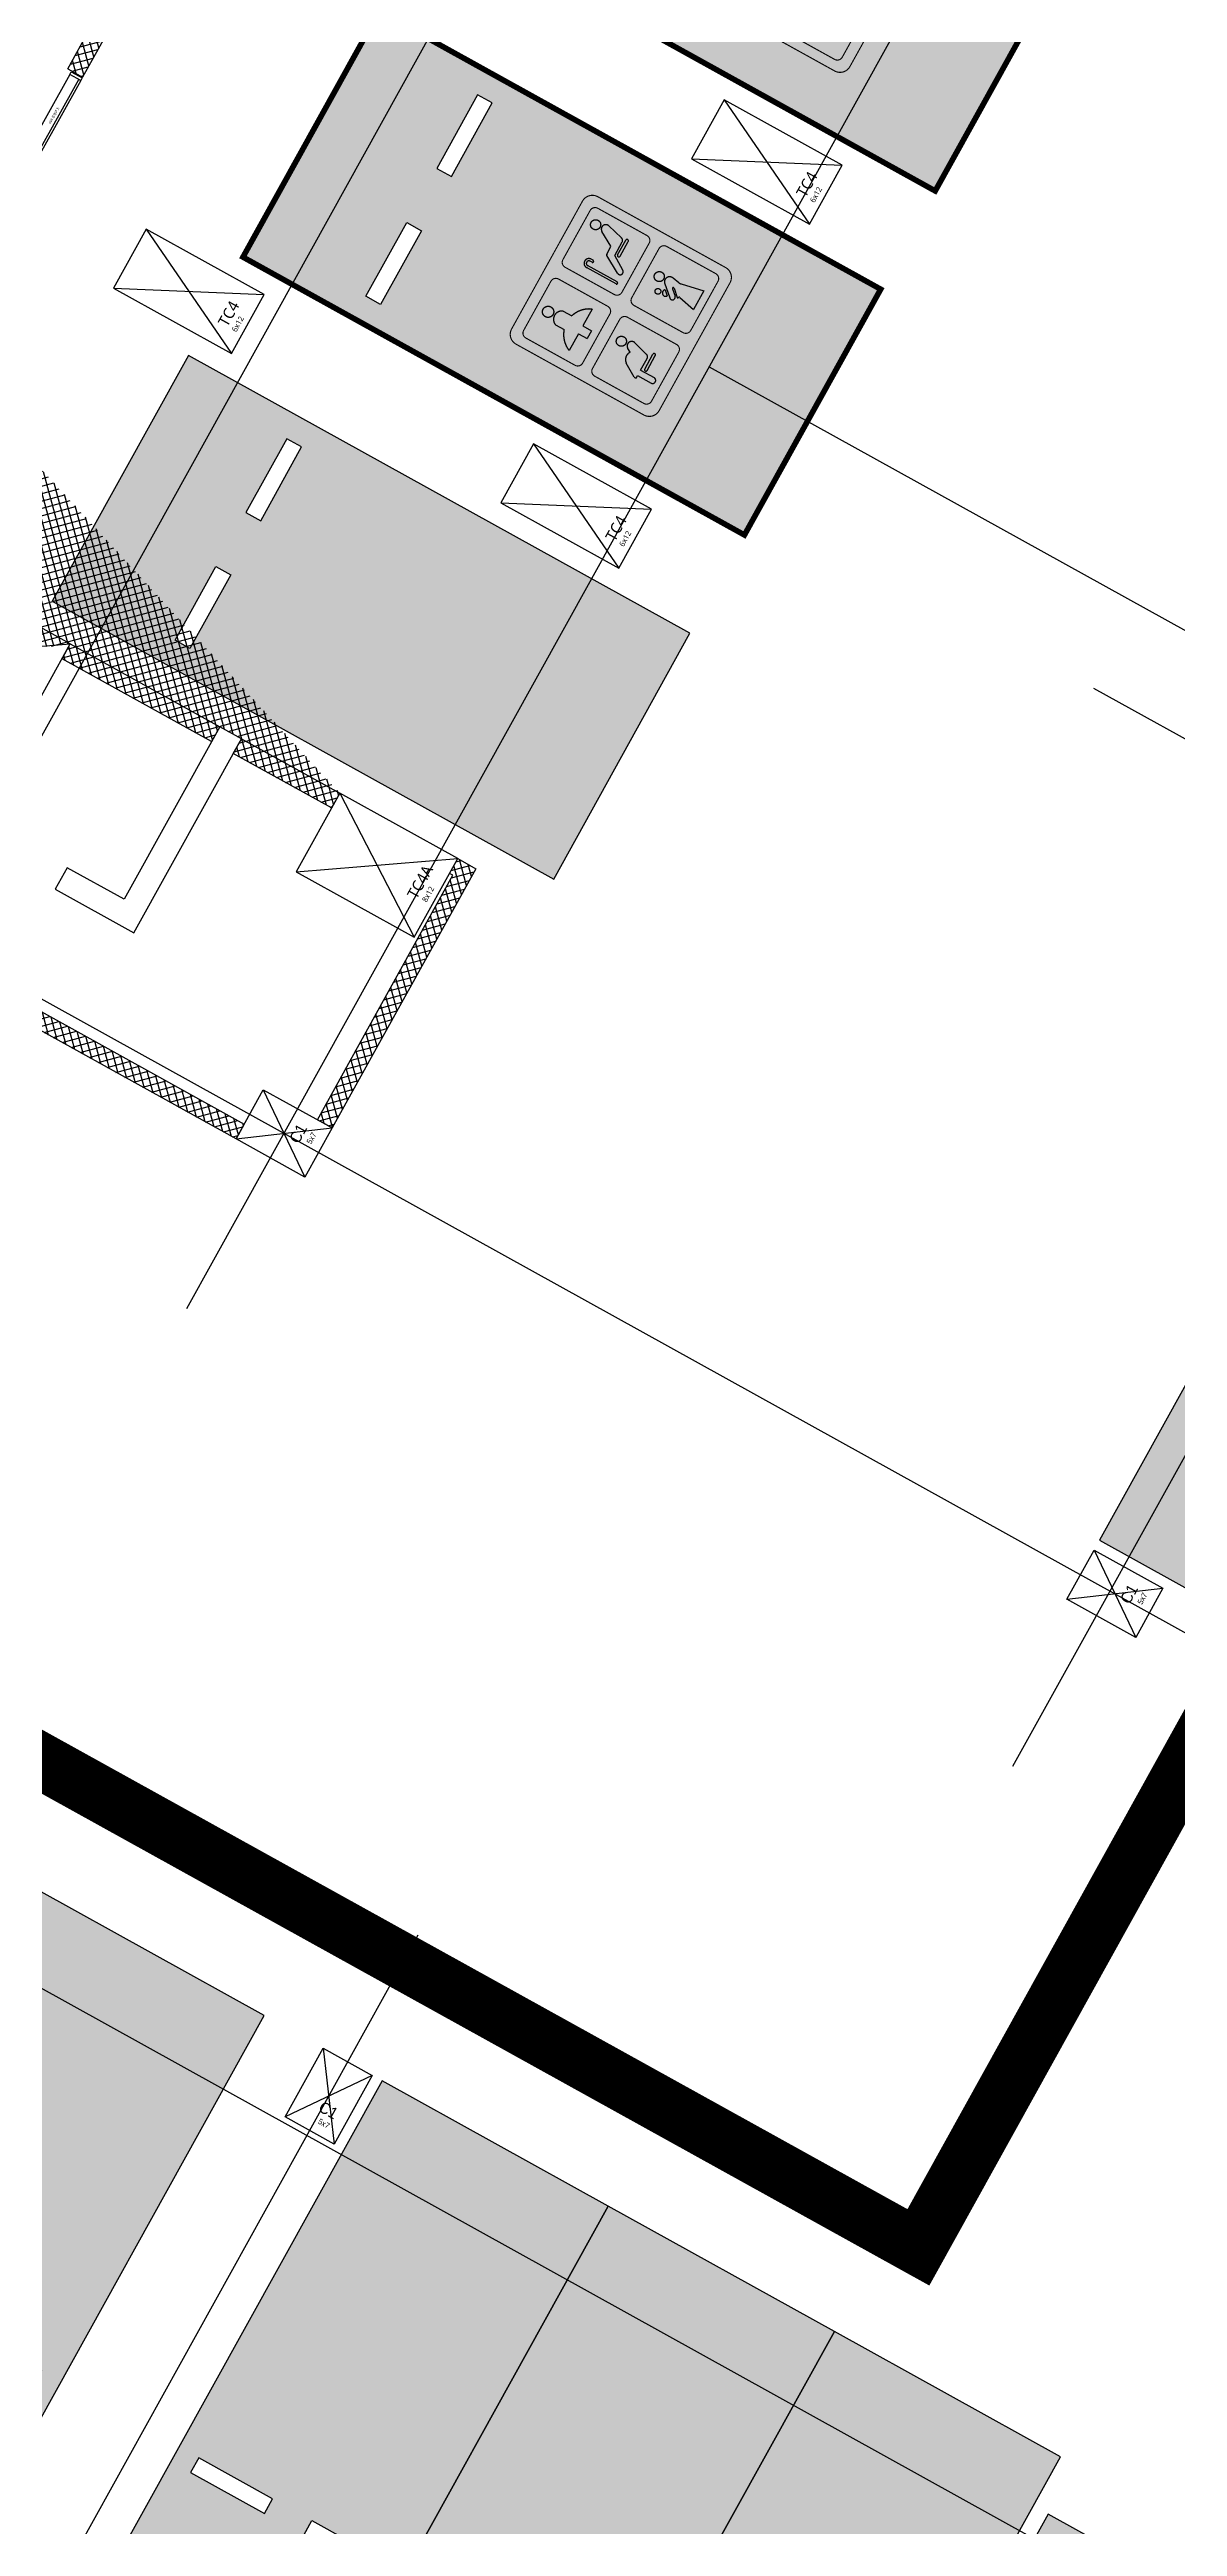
# Model space of a CAD drawing. Header units: millimetres. Extents: x -21000 to 567700, y 435000 to 850800.
# Drawn here: x 265873 to 275905, y 642194 to 664233 of the extents above; entities that cross this region are included whole.
import ezdxf
from ezdxf.enums import TextEntityAlignment as Align
from ezdxf.xclip import XClip

# ---------------------------------------------------------------- set-up
doc = ezdxf.new("R2010")
doc.units = ezdxf.units.MM
doc.header["$LTSCALE"] = 700
doc.header["$XCLIPFRAME"] = 2
for name, pattern in [('AB_Pbase$0$주차장기둥$0$CEN', [62, 60, -1, 0, -1]), ('AUDIT_D_190513103822-5', [2.3, 1.5, -0.8]), ('p_구조전체평면도중심선$0$AB_Pbase$0$HIDDEN', [9.524999999999995, 6.349999999999997, -3.174999999999998])]:
    doc.linetypes.add(name, pattern=pattern)
doc.layers.get('0').update_dxf_attribs({"color": 2})
doc.layers.get('Defpoints').update_dxf_attribs({"color": 171})
doc.layers.add('AB_Pbase$0$CON-105-B2F$0$DEFPOINT', color=247, linetype='Continuous', plot=False)
doc.layers.add('AB_Pbase$0$주차장기둥$0$DEFPOINT', color=247, linetype='Continuous', plot=False)
for name, color, linetype in [('AB_Pbase$0$DOOR', 4, 'Continuous'), ('AB_Pbase$0$ELE8', 8, 'Continuous'), ('AB_Pbase$0$WAL', 3, 'Continuous'), ('AB_Pbase$0$설비사이즈', 4, 'AUDIT_D_190513103822-5'), ('AB_Pbase$0$주차-sol', 254, 'Continuous'), ('AB_Pbase$0$주차-여행', 221, 'Continuous'), ('AB_Pbase$0$주차-일반', 9, 'Continuous'), ('AB_Pbase$0$주차-확장', 7, 'Continuous'), ('AB_Pbase$0$주차장기둥$0$CEN_P', 244, 'AB_Pbase$0$주차장기둥$0$CEN'), ('p_구조전체평면도중심선$0$# 공구분할', 3, 'Continuous')]:
    doc.layers.add(name, color=color, linetype=linetype)
doc.styles.add('AB_Pbase$0$CON-105-B2F$0$맑은고딕', font='malgun.ttf')
doc.styles.add('AB_Pbase$0$맑은고딕', font='malgun.ttf')
doc.styles.add('AB_Pbase$0$주차장기둥$0$맑은 고딕', font='')
doc.styles.get('AB_Pbase$0$주차장기둥$0$맑은 고딕').set_extended_font_data('Dotum')

# ---------------------------------------------------------------- blocks, each defined once
blk = doc.blocks.new('AB_Pbase$0$CON-105-B2F')
for p, q in [((-12279.99999678262, -11690.00000001577), (-12279.99999678294, -12490.00000001373)), ((-12059.9999967924, -11690.0000000163), (-12279.99999678262, -11690.00000001577)), ((-12059.99999679123, -12270.00000001583), (-12059.9999967924, -11690.0000000163)), ((-10304.99999679135, -12270.00000001519), (-12059.99999679123, -12270.00000001583)), ((-10304.99999679296, -12490.00000001402), (-10304.99999679135, -12270.00000001519)), ((-12279.99999678294, -12490.00000001373), (-10304.99999679296, -12490.00000001402))]:
    blk.add_line(p, q)
for points in [[(-11104.99995959314, -10750.00013548939), (-10304.99995959232, -10750.00013548851), (-10304.9999595934, -9550.00013548968), (-11104.99995959187, -9550.000135489217), (-11104.99995959314, -10750.00013548939)], [(-7349.999959592555, -10750.00013548822), (-6749.999959591973, -10750.00013548788), (-6749.999959592234, -9550.000135487702), (-7349.999959591667, -9550.00013548811), (-7349.999959592555, -10750.00013548822)], [(-11104.99999679063, -14690.00000001507), (-10304.99999679016, -14690.00000001438), (-10304.9999967923, -13490.00000001507), (-11104.99999679205, -13490.00000001531), (-11104.99999679063, -14690.00000001507)], [(-7349.999996790742, -14690.00000001304), (-6749.999996789687, -14690.00000001286), (-6749.999996791936, -13490.0000000135), (-7349.999996791601, -13490.00000001391), (-7349.999996790742, -14690.00000001304)], [(-3849.999996790168, -14690.00000001158), (-3249.999996790153, -14690.00000001117), (-3249.999996790888, -13490.00000001211), (-3849.999996791586, -13490.0000000124), (-3849.999996790168, -14690.00000001158)]]:
    blk.add_lwpolyline(points)
at = {"layer": 'AB_Pbase$0$CON-105-B2F$0$DEFPOINT', "color": 190}
for p, q in [((-11104.99995959187, -9550.000135489217), (-10304.99995959232, -10750.00013548851)), ((-7349.999959591667, -9550.00013548811), (-6749.999959591973, -10750.00013548788)), ((-6749.999959592234, -9550.000135487702), (-7349.999959592555, -10750.00013548822)), ((-11104.99999679205, -13490.00000001531), (-10304.99999679016, -14690.00000001438)), ((-10304.9999967923, -13490.00000001507), (-11104.99999679063, -14690.00000001507)), ((-7349.999996791601, -13490.00000001391), (-6749.999996789687, -14690.00000001286)), ((-6749.999996791936, -13490.0000000135), (-7349.999996790742, -14690.00000001304)), ((-3849.999996791586, -13490.0000000124), (-3249.999996790153, -14690.00000001117)), ((-3249.999996790888, -13490.00000001211), (-3849.999996790168, -14690.00000001158))]:
    blk.add_line(p, q, dxfattribs=at)
at = {"layer": 'AB_Pbase$0$CON-105-B2F$0$DEFPOINT', "color": 6, "style": 'AB_Pbase$0$CON-105-B2F$0$맑은고딕'}
for s, height, p in [('TC4', 100.0000000000003, (-7166.352283036562, -10607.23401848977)), ('6x12', 50.00000000000017, (-7166.352283037028, -10697.93423150008)), ('TC4A', 100.0000000000003, (-10804.2369194976, -14547.23388301633)), ('TC4', 100.0000000000003, (-7166.352320234285, -14547.23388301488)), ('TC4', 100.0000000000003, (-3666.35232023312, -14547.23388301342)), ('8x12', 50.00000000000017, (-10782.90113911742, -14637.93409602687)), ('6x12', 50.00000000000017, (-7166.352320234749, -14637.93409602501)), ('6x12', 50.00000000000017, (-3666.352320233585, -14637.93409602373))]:
    blk.add_text(s, height=height, rotation=359.9999981056897, dxfattribs=at).set_placement(p)
blk = doc.blocks.new('AB_Pbase$0$CON-105-B1F')
at = {"rotation": 359.9999999999997}
blk.add_blockref('AB_Pbase$0$CON-105-B2F', (8.73115e-11, 0), dxfattribs=at)
blk = doc.blocks.new('AB_Pbase$0$지하1층 동골조')
at = {"rotation": 61.00000007641672}
blk.add_blockref('AB_Pbase$0$CON-105-B1F', (114706.1262703892, 33203.97350886103), dxfattribs=at)
blk = doc.blocks.new('AB_Pbase$0$조적점검800')
at = {"layer": 'AB_Pbase$0$설비사이즈', "linetype": 'Continuous'}
for p, q in [((784.9999998739657, 109.9999999196734), (34.99999987390765, 109.9999999204883)), ((784.9999998738202, -8.04429874e-08), (34.99999987373303, -7.95116648e-08))]:
    blk.add_line(p, q, dxfattribs=at)
for points in [[(34.99999987390765, 109.9999999204883), (9.99999987387855, 109.9999999204883), (9.999999873762137, -7.95116648e-08), (34.99999987373303, -7.95116648e-08)], [(784.999999873733, -7.99773261e-08), (34.99999987379124, -7.95116648e-08), (34.99999987390765, 19.99999992048833), (784.9999998737039, 19.99999991990626)], [(784.9999998739657, 109.9999999196734), (809.9999998739366, 109.999999919557), (809.9999998738201, -8.05594027e-08), (784.9999998738202, -8.04429874e-08)]]:
    blk.add_lwpolyline(points, close=True, dxfattribs=at)
at = {"layer": 'Defpoints', "linetype": 'Continuous'}
for p, q in [((-1.260632416e-07, 109.9999999206047), (-1.262087608e-07, -7.93952495e-08)), ((819.9999998739657, 109.999999919557), (819.9999998738784, -8.04429874e-08))]:
    blk.add_line(p, q, dxfattribs=at)
at = {"layer": 'Defpoints', "linetype": 'Continuous', "style": 'AB_Pbase$0$맑은고딕', "text_generation_flag": 4}
blk.add_text('조적점검 800', height=21.00000003129906, rotation=180, dxfattribs=at).set_placement((398.0095841263392, 56.07449791475665), align=Align.MIDDLE_CENTER)
blk = doc.blocks.new('AB_Pbase$0$주차장기둥$0$cen 2bl 지하')
at = {"layer": 'AB_Pbase$0$주차장기둥$0$CEN_P', "color": 5}
for p, q in [((-64185.7022670559, 73136.87832824641), (-64185.70226700794, 259452.8568419137)), ((-60585.70226706897, 128901.7770924845), (-60585.70226699589, 259439.4811581655)), ((-52185.70226704495, 128901.7770924897), (-52185.70226699699, 259408.2712294192)), ((-60585.70226702042, 138482.9533104352), (119274.2270251826, 138482.9533103963)), ((-127185.7022670383, 130682.953310399), (119274.2270251849, 130682.9533104221)), ((-56085.70226706775, 71997.40359183925), (-56085.70226704988, 125024.619765925)), ((-74426.1735247862, 122982.9533104485), (119274.2270251946, 122982.9533104349))]:
    blk.add_line(p, q, dxfattribs=at)
blk = doc.blocks.new('AB_Pbase$0$주차장기둥$0$p기둥 5x7')
blk.add_lwpolyline([(-250.0000000000582, 349.9999999998836), (249.9999999999709, 349.9999999998836), (249.9999999999418, -350.0000000001455), (-250.0000000000873, -350.0000000000873)], close=True)
at = {"layer": 'AB_Pbase$0$주차장기둥$0$DEFPOINT'}
for p, q in [((249.9999999999709, 349.9999999998836), (-250.0000000000582, -350.0000000001164)), ((-250.0000000000582, 349.999999999869), (250, -350.0000000001164))]:
    blk.add_line(p, q, dxfattribs=at)
at = {"layer": 'AB_Pbase$0$주차장기둥$0$DEFPOINT', "color": 6, "style": 'AB_Pbase$0$주차장기둥$0$맑은 고딕'}
for s, height, p in [('C1', 99.99999999999999, (-24.44665820989758, -160.2091103229031)), ('5x7', 49.99999999999999, (28.78967538874713, -258.5294959518069))]:
    blk.add_text(s, height=height, rotation=1.8943102776e-06, dxfattribs=at).set_placement(p)
blk = doc.blocks.new('AB_Pbase$0$주차장기둥')
for name, p, rotation in [('AB_Pbase$0$주차장기둥$0$cen 2bl 지하', (36991.78868371947, -11666.72538985428), 1.99999810188403), ('AB_Pbase$0$주차장기둥$0$p기둥 5x7', (-19672.91895377719, 117117.111504202), 91.99999810188433), ('AB_Pbase$0$주차장기둥$0$p기둥 5x7', (-28117.77145185835, 116822.2110368293), 91.99999810188433), ('AB_Pbase$0$주차장기둥$0$p기둥 5x7', (-23365.74664108836, 109683.7055778417), 1.999998101883721)]:
    blk.add_blockref(name, p, dxfattribs=dict(rotation=rotation))
blk = doc.blocks.new('AB_Pbase$0$주차-일반(평행)')
at = {"layer": 'AB_Pbase$0$주차-sol'}
h = blk.add_hatch(color=256, dxfattribs=at)
h.dxf.hatch_style = 1
h.paths.add_polyline_path([(0, 0), (-7.4505806e-08, -2000), (5999.999999955297, -1999.999999992549), (6000, 7.4505806e-09)])
h.paths.add_polyline_path([(1274.999999985099, -849.9999999180436), (1124.999999985099, -849.9999999180436), (1124.999999985099, -99.99999990314242), (1275, -99.99999991804363)], flags=16)
h.paths.add_polyline_path([(1274.99999897182, -1150.000006429851), (1274.999995276332, -1900.000006429851), (1124.999995276332, -1900.000005684793), (1124.99999897182, -1150.000005677342)], flags=16)
at = {"layer": 'AB_Pbase$0$주차-일반', "color": 6}
for points in [[(6000, 7.4505806e-09), (0, 0), (-7.4505806e-08, -2000), (5999.999999955297, -1999.999999992549)], [(1124.999999985099, -849.9999999180436), (1274.999999985099, -849.9999999180436), (1275, -99.99999991804363), (1124.999999985099, -99.99999990314242)], [(1124.99999897182, -1150.000005677342), (1274.99999897182, -1150.000006429851), (1274.999995276332, -1900.000006429851), (1124.999995276332, -1900.000005684793)]]:
    blk.add_lwpolyline(points, close=True, dxfattribs=at)
blk = doc.blocks.new('AB_Pbase$0$주차일반')
at = {"layer": 'AB_Pbase$0$주차-sol'}
h = blk.add_hatch(color=254, dxfattribs=at)
h.dxf.hatch_style = 1
h.paths.add_polyline_path([(2.23517418e-08, 0), (-2299.99999999255, 5.692243576e-06), (-2300.000012420118, -4999.99999433756), (-1.24126672745e-05, -4999.999999985099)])
h.paths.add_polyline_path([(-200.0000091716647, -3724.99999949336), (-200.000009521842, -3874.99999949336), (-950.0000095218419, -3874.999997645619), (-950.000009164214, -3724.999997645619)], flags=16)
h.paths.add_polyline_path([(-1350.00001565367, -3724.999997645619), (-1350.000015296042, -3874.999997645619), (-2100.000015296042, -3874.99999949336), (-2100.00001565367, -3724.99999949336)], flags=16)
at = {"layer": 'AB_Pbase$0$주차-일반', "color": 6}
for points in [[(2.23517418e-08, 0), (-1.24126672745e-05, -4999.999999985099), (-2300.000012420118, -4999.99999433756), (-2299.99999999255, 5.692243576e-06)], [(-1350.000015296042, -3874.999997645619), (-1350.00001565367, -3724.999997645619), (-2100.00001565367, -3724.99999949336), (-2100.000015296042, -3874.99999949336)], [(-950.0000095218419, -3874.999997645619), (-950.000009164214, -3724.999997645619), (-200.0000091716647, -3724.99999949336), (-200.000009521842, -3874.99999949336)]]:
    blk.add_lwpolyline(points, close=True, dxfattribs=at)
blk = doc.blocks.new('AB_Pbase$0$주차확장')
at = {"layer": 'AB_Pbase$0$주차-sol'}
h = blk.add_hatch(color=252, dxfattribs=at)
h.paths.add_polyline_path([(1525.000009655952, -3824.999996058643), (2275.000009655952, -3824.999994121492), (2275.000010058284, -3974.999994091689), (1525.000010028481, -3974.999996051163)], flags=16)
edge = h.paths.add_edge_path()
edge.add_line((0.0012238472700119, -5099.999999992535), (2500.0000128448, -5099.999993526129))
edge.add_line((2500.000012844801, -5099.999993525447), (2499.999999742489, 6.4876512624e-06))
edge.add_line((2499.99999974668, 6.4969062805e-06), (0.0012105628857171, 4.394451e-09))
edge.add_line((0.001210555434227, -2.2322638e-08), (0.0012238440103829, -5100.000000009313))
h.paths.add_polyline_path([(225.0000156462192, -3974.999994106576), (225.0000160187483, -3824.999994091689), (975.0000160485503, -3824.999996036277), (975.0000156313181, -3974.999996043742)])
at = {"layer": 'AB_Pbase$0$주차-확장'}
blk.add_lwpolyline([(0, 0), (1.28597021103e-05, -5099.999999992564), (2500.000012844801, -5099.999993525447), (2500.000000014901, 6.4745545387e-06)], close=True, dxfattribs=at)
at = {"layer": 'AB_Pbase$0$주차-확장', "ltscale": 600}
for points in [[(975.0000156313181, -3974.999996043742), (975.0000160485503, -3824.999996036277), (225.0000160187483, -3824.999994091689), (225.0000156462192, -3974.999994106576)], [(1525.000010028481, -3974.999996051163), (1525.000009655952, -3824.999996058643), (2275.000009670854, -3824.999994091689), (2275.000010043383, -3974.999994121492)]]:
    blk.add_lwpolyline(points, close=True, dxfattribs=at)
blk = doc.blocks.new('AB_Pbase$0$AB_Pbase-C1BCB056C')
at = {"layer": 'AB_Pbase$0$주차-여행'}
h = blk.add_hatch(color=170, dxfattribs=at)
h.dxf.hatch_style = 1
edge = h.paths.add_edge_path()
edge.add_line((104.9998297914862, 4.999913722276686), (1404.999829791486, 4.999913722276686))
edge.add_arc((1404.999829791486, 104.9999137222767), 100, 270, 360)
edge.add_line((1504.999829791486, 104.9999137222767), (1504.999829791486, 1404.999913722277))
edge.add_arc((1404.999829791486, 1404.999913722277), 100, 0, 90)
edge.add_line((1404.999829791486, 1504.999913722277), (104.9998297914862, 1504.999913722277))
edge.add_arc((104.9998297914862, 1404.999913722277), 100, 90.00000000000003, 180)
edge.add_line((4.999829791486261, 1404.999913722277), (4.999829791486261, 104.9999137222767))
edge.add_arc((104.9998297914862, 104.9999137222766), 99.99999999999999, 180, 270)
h = blk.add_hatch(color=255, dxfattribs=at)
h.dxf.hatch_style = 1
h.paths.add_polyline_path([(464.9998297914861, 1093.962959066033), (464.9998297914861, 1179.999913677573, 0.7142857144954711), (324.9998297914863, 1179.999913722276), (324.9998297914863, 1093.962959066033, 0.2192235935894597), (184.9998298063874, 964.9999137222767), (354.9998297914862, 964.9999137222767), (354.9998297914862, 874.9999137222769), (434.9998297914861, 874.9999137222769), (434.9998297989368, 964.9999137222767), (604.9998297914861, 964.9999137222767, 0.2192235935991595)])
h.paths.add_polyline_path([(444.9998297914862, 1294.999913722276, 1), (344.9998297914863, 1294.999913722276, 1)])
h.paths.add_polyline_path([(905.0694490894676, 1187.227043330669), (905.0694490894676, 887.2270433306693, 1), (925.0694490894678, 887.2270433306693), (925.0694490894678, 1187.227043330669, -1), (970.0694490894672, 1187.227043330669), (970.0694490894672, 1167.227043330669, 1), (990.0694490894678, 1167.227043330669), (990.0694490894678, 1187.227043315768, 1)])
h.paths.add_polyline_path([(1322.599384352565, 1300.948844328522, 1), (1232.599384352565, 1300.948844328522, 1)])
h.paths.add_polyline_path([(1325.583051808178, 1192.864747062325, 0.8785792652490609), (1251.948925115168, 1222.393662780523), (1177.534137569368, 1089.506382524967), (1093.841614499688, 1085.951423943043, 0.2585986565045364), (1085.568617418408, 1080.895572856068), (994.4447772949933, 920.3046763837336, 0.979198574801533), (1040.829881228506, 892.6797962039708), (1120.306013703346, 1019.964866757393), (1257.76389311254, 1019.964866757393, 0.3421054281494638), (1286.814132198691, 1042.475967720151)])
h.paths.add_polyline_path([(1287.971297286451, 999.9648667573927), (1137.971297286451, 999.9648667573927, 1), (1137.971297286451, 974.9648667573927), (1287.971297286451, 974.9648667573927, 1)], flags=17)
h.paths.add_polyline_path([(436.9555048123002, 598.246732994914, 1), (526.9555048123002, 598.246732994914, 1)])
h.paths.add_polyline_path([(528.1558670848608, 485.9040889143943, 0.8878799825952457), (452.9519263207911, 517.1157555133104), (433.4624234810471, 482.4387960731983, 0.4156105446493064), (332.3843688070774, 465.5578041821716), (258.7660074681044, 342.8345530629158, 0.1928886540374943), (257.5865358635783, 335.4898763746023, 0.4807951515264588), (267.3414172753691, 323.2893562614918), (284.8712226971984, 323.2893562763929), (284.8712226971984, 186.1964333206415, 1), (339.8712226971984, 186.1964333206415), (339.8712226971984, 323.2893562763929), (459.6049608886241, 323.2893562614918, 0.3358464279470858), (488.4797215983271, 345.1500568836928)])
h.paths.add_polyline_path([(516.3095344379544, 296.8027470558882), (366.3095344379544, 296.8027470558882, 1), (366.3095344379544, 271.8027470558882), (516.3095344379544, 271.8027470558882, 1)], flags=17)
h.paths.add_polyline_path([(1053.458181910217, 528.8396279960871, 1), (1002.144951291382, 528.8396279960871, 1)])
h.paths.add_polyline_path([(1070.501569882035, 479.7024450153111, 1.194973176818422), (1032.354010231793, 437.2605490833519)])
h.paths.add_polyline_path([(1195.899806149304, 466.2948160022495, 0.7033702882995693), (1123.245992541313, 515.9454015046358), (1026.935606569052, 408.793189972639, 1), (1064.122153230011, 375.3692352920771), (1111.15793248266, 427.6999130696057, -1), (1122.313896492123, 417.6727266609669), (1062.577867232263, 351.2121098935604, 0.4828771538017641), (1063.883896596729, 343.4903036057948), (1072.644407972693, 338.6641221195459, -0.3321010292297663), (1075.116340912878, 333.2164927870035), (1040.312134779989, 174.0700534582138), (1230.701888181269, 174.0700534582138), (1185.384223856032, 381.2905511409044, -0.0966836924488011), (1184.909373626113, 402.3586240559815)])
h.paths.add_polyline_path([(1193.590907037258, 582.2420370280743, 1), (1103.590907037258, 582.2420370280743, 1)])
at = {"layer": 'AB_Pbase$0$주차-여행', "color": 255}
for p, q in [((324.9998297914863, 1179.999913722276), (324.9998297914863, 1093.962959051132)), ((464.9998297914861, 1179.999913692474), (464.9998297914861, 1093.962959066033)), ((905.0694490894676, 887.2270433306693), (905.069449082017, 1187.227043330669)), ((925.0694490894678, 887.2270433306693), (925.0694490894678, 1187.227043330669)), ((970.0694490894672, 1167.227043330669), (970.0694490894672, 1187.227043330669)), ((990.0694490894678, 1167.227043330669), (990.0694490969179, 1187.227043330669)), ((1177.534137569368, 1089.506382524967), (1251.948925115168, 1222.393662780523)), ((1286.814132198691, 1042.475967720151), (1325.583051808178, 1192.864747062325)), ((354.9998297914862, 964.9999137222767), (184.9998297840357, 964.9999137222767)), ((354.9998297914862, 964.9999137222767), (354.9998297914862, 874.9999137222769)), ((604.9998297914861, 964.9999137222767), (434.9998297914861, 964.9999137222767)), ((434.9998297989368, 964.9999137222767), (434.9998297914861, 874.9999137222769)), ((994.4447772875427, 920.3046763837336), (1085.568617418408, 1080.89557287097)), ((1040.829881228506, 892.6797962039708), (1120.306013703346, 1019.964866757393)), ((1093.841614514589, 1085.951423943043), (1177.534137569368, 1089.506382524967)), ((1120.306013703346, 1019.964866757393), (1257.76389310509, 1019.964866757393)), ((1137.971297286451, 999.9648667573927), (1287.971297286451, 999.9648667573927)), ((1137.971297286451, 974.9648667573927), (1287.971297286451, 974.9648667573927)), ((434.9998297914861, 874.9999137222769), (354.9998297914862, 874.9999137222769)), ((258.7660074681044, 342.8345530629158), (332.3843688070774, 465.5578041821716)), ((433.4624234810471, 482.4387960731983), (452.9519263207911, 517.1157555133104)), ((528.1558670848608, 485.9040889143943), (488.4797215983271, 345.1500568836928)), ((1123.245992541313, 515.9454015046358), (1026.935606561601, 408.793189972639)), ((1070.501569889485, 479.7024450302123), (1032.354010231793, 437.2605490833519)), ((1184.909373626113, 402.3586240708827), (1195.899806119501, 466.2948158085346)), ((257.3414172679186, 333.2893562614918), (257.3414172679186, 337.690396502614)), ((267.3414172679186, 323.2893562614918), (284.8712226971984, 323.2893562763929)), ((284.8712226971984, 323.2893562614918), (284.8712226971984, 186.1964333206415)), ((339.8712226897478, 323.2893562763929), (459.6049608960746, 323.2893562614918)), ((339.8712226971984, 323.2893562614918), (339.8712226971984, 186.1964333206415)), ((366.3095344379544, 296.8027470558882), (516.3095344379544, 296.8027470558882)), ((366.3095344379544, 271.8027470558882), (516.3095344379544, 271.8027470558882)), ((1075.116340912878, 333.2164927870035), (1040.312134779989, 174.0700534582138)), ((1122.313896477222, 417.6727266758678), (1062.577867232263, 351.2121098935604)), ((1072.644407972693, 338.6641221195459), (1063.883896596729, 343.4903036057948)), ((1111.158504597843, 427.7005495131016), (1064.122153230011, 375.3692352920771)), ((1185.384223856032, 381.2905511558056), (1230.701888181269, 174.0700534582138)), ((1230.701888181269, 174.0700534582138), (1040.312134779989, 174.0700534582138))]:
    blk.add_line(p, q, dxfattribs=at)
at = {"layer": 'AB_Pbase$0$주차-여행', "color": 255, "const_width": 10}
for points in [[(104.9998297914862, 4.999913722276686), (1404.999829791486, 4.999913722276686, 0.4142135623730951), (1504.999829791486, 104.9999137222767), (1504.999829791486, 1404.999913722277, 0.4142135623730951), (1404.999829791486, 1504.999913722277), (104.9998297914862, 1504.999913722277, 0.4142135623730951), (4.999829791486261, 1404.999913722277), (4.999829791486261, 104.9999137222767, 0.4142135623730951)], [(144.9998297914862, 804.9999137222766), (644.9998297914861, 804.9999137222766, 0.4142135623730951), (694.999829791486, 854.9999137222767), (694.999829791486, 1354.999913722277, 0.4142135623730951), (644.9998297914861, 1404.999913722277), (144.9998297914862, 1404.999913722277, 0.4142135623730951), (94.99982979148626, 1354.999913722277), (94.99982979148626, 854.9999137222767, 0.4142135623730951)], [(864.999829791486, 804.9999137222766), (1364.999829791486, 804.9999137222766, 0.4142135623730951), (1414.999829791486, 854.9999137222767), (1414.999829791486, 1354.999913722277, 0.4142135623730951), (1364.999829791486, 1404.999913722277), (864.999829791486, 1404.999913722277, 0.4142135623730951), (814.999829791486, 1354.999913722277), (814.999829791486, 854.9999137222767, 0.4142135623730951)], [(144.9998297914862, 104.9999137222767), (644.9998297914861, 104.9999137222767, 0.4142135623730951), (694.999829791486, 154.9999137222767), (694.999829791486, 654.9999137222767, 0.4142135623730951), (644.9998297914861, 704.9999137222767), (144.9998297914862, 704.9999137222767, 0.4142135623730951), (94.99982979148626, 654.9999137222767), (94.99982979148626, 154.9999137222767, 0.4142135623730951)], [(864.999829791486, 104.9999137222767), (1364.999829791486, 104.9999137222767, 0.4142135623730951), (1414.999829791486, 154.9999137222767), (1414.999829791486, 654.9999137222767, 0.4142135623730951), (1364.999829791486, 704.9999137222767), (864.999829791486, 704.9999137222767, 0.4142135623730951), (814.999829791486, 654.9999137222767), (814.999829791486, 154.9999137222767, 0.4142135623730951)]]:
    blk.add_lwpolyline(points, format="xyb", close=True, dxfattribs=at)
at = {"layer": 'AB_Pbase$0$주차-여행', "color": 255}
for centre, radius in [((394.9998297914863, 1294.999913722276), 50), ((1277.599384352565, 1300.948844328522), 45), ((481.9555048123, 598.246732994914), 45), ((1027.801566600799, 528.8396279960871), 25.65661530862564), ((1148.590907037258, 582.2420370280743), 45)]:
    blk.add_circle(centre, radius, dxfattribs=at)
for centre, radius, start, end in [((394.9998297840357, 1155.999913722276), 73.99999999295216, 18.92464439297627, 161.0753556070237), ((947.5694490894673, 1187.227043330669), 42.5, 0, 180), ((947.5694490894673, 1187.227043330669), 22.5, 0, 180), ((980.0694490894676, 1167.227043330669), 10, 180, 0), ((1286.849399685859, 1202.849945768714), 40, 345.5443830016112, 150.7518595882236), ((394.9998297989369, 877.4999137222767), 227.4999999931226, 107.9202128925485, 157.3801346250727), ((394.9998297989369, 877.4999137222767), 227.4999999931226, 22.61986537492725, 72.07978710745148), ((915.0694490894678, 887.2270433306693), 10, 180, 0), ((1017.927699498832, 906.9797987192869), 27, 150.4281913124966, 328.0195599473515), ((1094.265996024012, 1075.960432991385), 10, 92.43225732071868, 150.4281913124966), ((1137.971297286451, 987.4648667573927), 12.5, 90, 270), ((1257.76389310509, 1049.964866757393), 30, 270, 345.5443830016112), ((1287.971297286451, 987.4648667573927), 12.5, 270, 90), ((391.3237498402596, 423.6996319442987), 72.29078239768941, 54.34485969010182, 144.6180025138515), ((488.6936941295862, 497.0277980715035), 41, 344.257766512957, 150.6626929385949), ((1047.627815283835, 461.8969845324754), 28.98694658646556, 37.89801675515835, 238.2024057515574), ((1150.656200863421, 478.0722837746143), 46.75139106864536, 345.4090238405308, 125.894682248055), ((267.3414172679186, 337.690396502614), 10, 149.0415955937507, 180), ((267.3414172679186, 333.2893562614918), 10, 180, 270), ((366.3095344379544, 284.3027470558882), 12.5, 90, 270), ((459.6049608960746, 353.2893562614918), 30, 270, 344.257766512957), ((516.3095344379544, 284.3027470558882), 12.5, 270, 90), ((1045.528879895806, 392.0812126398087), 24.99999999805061, 138.0502109223481, 318.0502109223481), ((1066.296521902084, 347.8697144240141), 5, 138.0502109223481, 241.149552132227), ((1070.231782667339, 334.2847113013267), 5, 347.6640316832849, 61.14955213222703), ((1116.735914483666, 422.6863198578358), 7.500000004234085, 318.0502109223481, 138.0502109223481), ((1239.114364519715, 393.0409547388554), 55, 170.2463571196594, 192.3359683167152), ((312.3712226971984, 186.1964333206415), 27.5, 180, 0)]:
    blk.add_arc(centre, radius, start, end, dxfattribs=at)
blk = doc.blocks.new('AB_Pbase$0$AB_Pbase-여행주차_')
at = {"layer": 'AB_Pbase$0$주차-sol'}
h = blk.add_hatch(color=252, dxfattribs=at)
h.paths.add_polyline_path([(54378012.42552351, -70102333.67799535), (54378012.42551065, -70097233.67799538), (54375512.42551069, -70097233.67800184), (54375512.42552349, -70102333.67800182)])
h.paths.add_polyline_path([(54377037.42550788, -70098358.67799935), (54377037.42550747, -70098508.67799933), (54377787.42550747, -70098508.67800128), (54377787.42550786, -70098358.67800125)], flags=16)
h.paths.add_polyline_path([(54376487.42551349, -70098358.6779993), (54376487.42551385, -70098508.67799929), (54375737.42551386, -70098508.67800127), (54375737.42551347, -70098358.67800124)], flags=16)
at = {"layer": 'AB_Pbase$0$주차-여행', "const_width": 50}
blk.add_lwpolyline([(54378012.42552351, -70102333.67799535), (54378012.42551065, -70097233.67799538), (54375512.42551069, -70097233.67800184), (54375512.42552349, -70102333.67800182)], close=True, dxfattribs=at)
at = {"layer": 'AB_Pbase$0$주차-여행', "color": 5, "ltscale": 600}
for points in [[(54376487.42551349, -70098358.6779993), (54376487.42551385, -70098508.67799929), (54375737.42551386, -70098508.67800127), (54375737.42551347, -70098358.67800124)], [(54377037.42550788, -70098358.67799935), (54377037.42550747, -70098508.67799933), (54377787.42550747, -70098508.67800128), (54377787.42550786, -70098358.67800125)]]:
    blk.add_lwpolyline(points, close=True, dxfattribs=at)
at = {"layer": 'AB_Pbase$0$주차-여행', "xscale": 1.000000000002362, "yscale": 1.000000000002362, "zscale": 1.000000000002362}
blk.add_blockref('AB_Pbase$0$AB_Pbase-C1BCB056C', (54376007.42569371, -70101138.67791232), dxfattribs=at)
blk = doc.blocks.new('AB_Pbase$0$pppaaa_1_1')
at = {"layer": 'AB_Pbase$0$주차-여행', "rotation": 60.99999513590793}
for p in [(-87400904.71647438, -12908626.25933189), (-87402601.55087104, -12911687.42790257)]:
    blk.add_blockref('AB_Pbase$0$AB_Pbase-여행주차_', p, dxfattribs=at)
at = {"layer": 'AB_Pbase$0$주차-일반', "xscale": -1}
for p, rotation in [((275212.8188764963, 650968.6685076272), 60.99999513565973), ((265770.1019065797, 647856.3017893172), 330.9999951351813), ((268831.2709376314, 646159.4682197028), 330.9999951351813), ((270842.8961721601, 645044.4059273277), 330.9999951351813), ((272854.5214066883, 643929.3436349526), 330.9999951351813)]:
    blk.add_blockref('AB_Pbase$0$주차일반', p, dxfattribs=dict(at, rotation=rotation))
at = {"layer": 'AB_Pbase$0$주차-일반', "rotation": 60.99999513897045}
blk.add_blockref('AB_Pbase$0$주차-일반(평행)', (271846.0769139058, 637056.5320013366), dxfattribs=at)
at = {"layer": 'AB_Pbase$0$주차-확장', "rotation": 241.0000115669073}
blk.add_blockref('AB_Pbase$0$주차확장', (271568.8727029276, 659039.4936085686), dxfattribs=at)
blk = doc.blocks.new('AB_Pbase')
at = {"layer": 'AB_Pbase$0$ELE8'}
h = blk.add_hatch(dxfattribs=at)
h.set_pattern_fill('NET', color=256, scale=19.99999999999994, angle=15.18218399974686)
h.set_pattern_definition([(15.18218399974673, (-1.542503e-09, -3.49246e-10), (-16.62995760569735, 61.28372141142135), []), (105.1821839997462, (-1.542503e-09, -3.49246e-10), (-61.28372141142133, -16.62995760569738), [])])
h.paths.add_polyline_path([(268386.1026051661, 654638.3597962563), (268254.9096515421, 654711.0812435136), (269460.7535722219, 656886.4810949557), (269430.5866689339, 656903.2028837951), (269503.3081162673, 657034.3958375142), (269664.6679732461, 656944.9526013591)])
h.paths.add_polyline_path([(264995.0668918203, 655946.3646859106), (265067.7883392685, 656077.5576395091), (267604.1854441654, 654671.6096583612), (267531.4639968735, 654540.416704682)])
h.paths.add_polyline_path([(265515.9573849696, 658329.9415913534), (264625.2379323506, 656723.0412856331), (264756.4308860704, 656650.3198383464), (265647.1503386593, 658257.2201440514)])
h.paths.add_polyline_path([(261595.0836383555, 663744.7221527844), (262434.7185360506, 663279.304893489), (262361.9269465384, 663148.1508201661), (261522.3621910805, 663613.5291990995)])
h.paths.add_polyline_path([(259756.6100329983, 664512.270793804), (258025.8395871969, 661389.878495592), (258157.0308863085, 661317.1540634508), (259887.8013321864, 664439.5463616546)])
h.paths.add_polyline_path([(260315.6394629272, 659869.0838056203), (259952.0305277666, 659213.1159726682), (259409.7663191365, 659513.6979548946), (259337.0448718153, 659382.5050011843), (260010.5020341915, 659009.2015716743), (260446.8324190928, 659796.3623627876)])
h.paths.add_polyline_path([(263962.9375300766, 659745.3212312773), (263831.7445738917, 659818.0426741478), (263608.7528330189, 659415.7400659804), (261570.8889521595, 660545.3465474586), (261095.7547606044, 659688.1967310449), (261226.9477143028, 659615.4752837394), (261629.3604585476, 660341.432146478), (263536.0313857148, 659284.5471122763), (263133.6169302497, 658558.5871624047), (263264.8116359383, 658485.8688757066)])
edge = h.paths.add_edge_path()
edge.add_line((266057.3066507543, 658944.5457876333), (267386.728463139, 658207.6351873308))
edge.add_line((267386.728463139, 658207.6351873304), (267314.0070158353, 658076.4422336229))
edge.add_line((267314.0070158353, 658076.442233623), (265984.5852075106, 658813.3528316629))
edge.add_line((265984.5852075105, 658813.3528316629), (266057.3786612931, 658944.5101318035))
edge.add_line((268453.836524104, 657616.131808666), (268381.0430393108, 657484.9744622117))
edge.add_line((268381.0430393112, 657484.9744622117), (267506.4233479535, 657969.7841109328))
edge.add_line((267506.4233479533, 657969.7841109328), (267579.1447952499, 658100.9770646282))
edge.add_line((267579.1447952501, 658100.9770646282), (268453.764486606, 657616.1674159466))
edge.add_line((264078.9334135609, 662367.9016343217), (264909.8922625624, 661907.2935876724))
edge.add_line((264909.8922625626, 661907.2935876729), (264837.1006731129, 661776.139514342))
edge.add_line((264837.1006731125, 661776.1395143417), (264006.2119663012, 662236.708680645))
edge.add_line((264006.2119663016, 662236.7086806452), (264079.0035574072, 662367.8627529492))
edge.add_line((262712.0957186556, 658540.702303796), (261120.3581429204, 659423.016917217))
edge.add_line((261120.3581429205, 659423.0169172174), (261193.0795902262, 659554.2098709306))
edge.add_line((261193.0795902265, 659554.2098709305), (262784.887428548, 658671.8563103587))
edge.add_line((262784.8874285476, 658671.8563103585), (262712.167724828, 658540.666502153))
h.paths.add_polyline_path([(265769.0814271693, 663271.8373030697), (265637.893800108, 663344.5683598495), (264857.3449389363, 661936.4210470163), (264988.5396424724, 661863.7027564897)])
h.paths.add_polyline_path([(266035.4377131384, 664061.7565087507), (266166.6253401932, 663989.0254519752), (266360.5491984366, 664338.8733263012), (266229.3562447604, 664411.5947735913)])
at = {"layer": 'AB_Pbase$0$WAL'}
blk.add_line((266035.437713483, 664061.7565085595), (266166.6253401932, 663989.0254519752), dxfattribs=at)
for points in [[(266035.4377131384, 664061.7565087507), (266229.3562447604, 664411.5947735913), (266360.5491984366, 664338.8733263012), (266166.6253401932, 663989.0254519752)], [(266057.3066507543, 658944.5457876333), (267386.728463139, 658207.6351873304), (267314.0070158353, 658076.442233623), (265984.5852075105, 658813.3528316629), (266057.3786612922, 658944.5101318026)], [(268453.836524104, 657616.131808666), (268381.0430393112, 657484.9744622117), (267506.4233479533, 657969.7841109328), (267579.1447952501, 658100.9770646282), (268453.7644866062, 657616.1674159482)], [(268386.1026051661, 654638.3597962563), (268254.9096515421, 654711.0812435136), (269460.7535722219, 656886.4810949557), (269430.5866689339, 656903.2028837951), (269503.3081162673, 657034.3958375142), (269664.6679732461, 656944.9526013591), (268386.102605272, 654638.3597962274)]]:
    blk.add_lwpolyline(points, dxfattribs=at)
blk.add_lwpolyline([(264995.0668918203, 655946.3646859106), (265067.7883392685, 656077.5576395091), (267604.1854441654, 654671.6096583612), (267531.4639968735, 654540.416704682)], close=True, dxfattribs=at)
for name, p, rotation in [('AB_Pbase$0$주차장기둥', (231892.5219283827, 539971.4727125298), 329.0000000345588), ('AB_Pbase$0$지하1층 동골조', (146945.0535187308, 639965.19614713), 359.9999999999994)]:
    blk.add_blockref(name, p, dxfattribs=dict(rotation=rotation))
at = {"layer": 'AB_Pbase$0$DOOR', "rotation": 60.99580132867356}
blk.add_blockref('AB_Pbase$0$조적점검800', (265769.0288966432, 663271.8664264655), dxfattribs=at)
at = {"layer": 'AB_Pbase$0$WAL'}
ref = blk.add_blockref('AB_Pbase$0$pppaaa_1_1', (-0.0090321358875372, -0.0133324861526489), dxfattribs=dict(at, rotation=359.9999999999999))
XClip(ref).set_block_clipping_path([(-396188.9384898804, 0.0133324570973376), (493845.7278262604, 839949.4046300659)])
blk = doc.blocks.new('p_구조전체평면도중심선')
at = {"layer": 'p_구조전체평면도중심선$0$# 공구분할', "linetype": 'p_구조전체평면도중심선$0$AB_Pbase$0$HIDDEN', "const_width": 500}
blk.add_lwpolyline([(309209.9591716596, 18850.26196381939), (270750.0660808414, -50533.21651252964), (250830.6026098539, -39491.67676351988), (245194.6904437515, -49659.130675775), (228248.9339234423, -40265.94373233523), (203564.1385089344, -84798.49007330555), (168629.8505774419, -119714.2738113829)], dxfattribs=at)

msp = doc.modelspace()

# ---------------------------------------------------------------- block references
ref = msp.add_blockref('AB_Pbase', (1.00299076e-08, -1.3533281e-09))
XClip(ref).set_block_clipping_path([(-1.50175765e-08, 445500.00000001484), (493845.7187941075, 839949.3912975936)])

# ---------------------------------------------------------------- next in the draw order: linework, layer by layer
msp.add_line((275158.8389484171, 658552.1259970895), (397605.5957470407, 590678.7751920887))

# ---------------------------------------------------------------- next in the draw order: block references
msp.add_blockref('p_구조전체평면도중심선', (28406.34386125883, 694336.9228477918))

doc.saveas('drawing.dxf')
